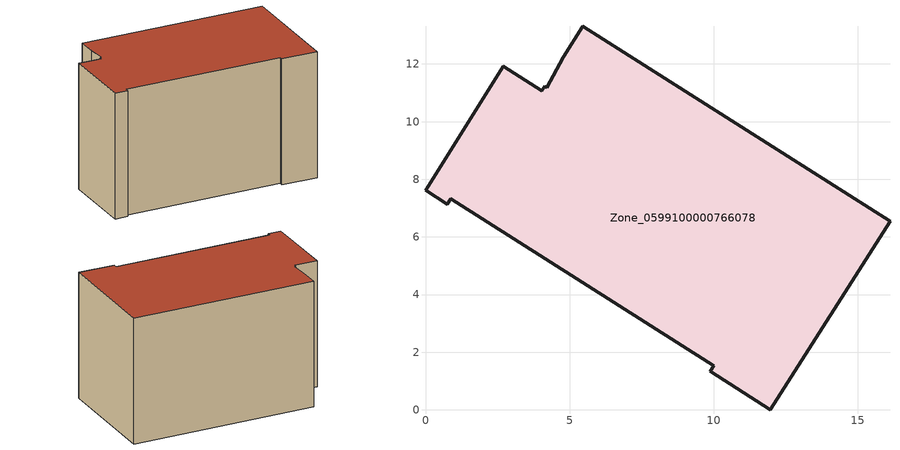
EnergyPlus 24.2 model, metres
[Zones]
Zone_0599100000766078
 floor ground (C_G): 4.2,11.17 4.77,12.24 5.45,13.31 16.11,6.55 11.95,0 9.88,1.34 10,1.54 0.88,7.33 0.76,7.14 0,7.62 2.7,11.91 4.03,11.07 4.13,11.22 z1.63
 wall outside (C_F): 2.7,11.91 0,7.62 0.76,7.14 0.88,7.33 10,1.54 9.88,1.34 11.95,0 16.11,6.55 5.45,13.31 4.77,12.24 4.2,11.17 4.13,11.22 4.03,11.07 2.7,11.91 z1.63:10.32
 roof outside (C_R): 4.2,11.17 4.13,11.22 4.03,11.07 2.7,11.91 0,7.62 0.76,7.14 0.88,7.33 10,1.54 9.88,1.34 11.95,0 16.11,6.55 5.45,13.31 4.77,12.24 z10.32
[BUILDING]
Pand.0599100000766078: North Axis=0; Terrain=City; Loads Convergence Tolerance Value=0.04; Temperature Convergence Tolerance Value=0.4; Solar Distribution=FullExterior; Maximum Number of Warmup Days=25; Minimum Number of Warmup Days=1
[Site:Location]
Rotterdam.The.Hague.AP_ZH_NLD Design_Conditions: Latitude=51.96; Longitude=4.45; Time Zone=1; Elevation=-4.5
[SITE:GROUNDTEMPERATURE:BUILDINGSURFACE]
18, 18, 18, 18, 18, 18, 18, 18, 18, 18, 18, 18
[MATERIAL] Thermal Absorptance=0.9; Solar Absorptance=0.7; Visible Absorptance=0.7
Name | Roughness | Thickness | Conductivity | Density | Specific Heat
G.TI.2006-2014 | MediumSmooth | 0.15 | 0.06 | 540 | 1210
F.TI.2006-2014 | Rough | 0.3 | 0.12 | 1920 | 840
R.TI.2006-2014 | MediumRough | 0.2 | 0.08 | 1500 | 1000
[CONSTRUCTION]
C_G: G.TI.2006-2014
C_F: F.TI.2006-2014
C_R: R.TI.2006-2014
[ZONE]
Zone_0599100000766078: Type=1; Multiplier=1; Ceiling Height=Autocalculate; Volume=Autocalculate; Floor Area=autocalculate; Part of Total Floor Area=Yes
[ZONEINFILTRATION:DESIGNFLOWRATE]
Infil_Zone_0599100000766078: Zone or ZoneList or Space or SpaceList=Zone_0599100000766078; Schedule=AlwaysOn; Design Flow Rate Calculation Method=Flow/Area; Flow Rate per Floor Area=0.0015; Constant Term Coefficient=1; Temperature Term Coefficient=0; Velocity Term Coefficient=0; Velocity Squared Term Coefficient=0
[HVACTEMPLATE:ZONE:IDEALLOADSAIRSYSTEM]
Zone_0599100000766078: Maximum Heating Supply Air Temperature=50; Minimum Cooling Supply Air Temperature=13; Maximum Heating Supply Air Humidity Ratio=0.0156; Minimum Cooling Supply Air Humidity Ratio=0.0077; Heating Limit=NoLimit; Cooling Limit=NoLimit; Dehumidification Control Type=ConstantSensibleHeatRatio; Cooling Sensible Heat Ratio=0.7; Dehumidification Setpoint=60; Humidification Control Type=None; Humidification Setpoint=30; Outdoor Air Method=None; Outdoor Air Flow Rate per Person=0.00944; Outdoor Air Flow Rate per Zone Floor Area=0; Outdoor Air Flow Rate per Zone=0; Demand Controlled Ventilation Type=None; Outdoor Air Economizer Type=NoEconomizer; Heat Recovery Type=None; Sensible Heat Recovery Effectiveness=0.7; Latent Heat Recovery Effectiveness=0.65
[ZONECONTROL:THERMOSTAT]
ThermostatControl_Zone_0599100000766078: Zone or ZoneList=Zone_0599100000766078; Control Type Schedule=DualSetpointControlType; Control 1=Thermostat_Zone_0599100000766078; Temperature Difference Between Cutout And Setpoint=0
[THERMOSTATSETPOINT:DUALSETPOINT]
Thermostat_Zone_0599100000766078: Heating Setpoint Temperature Schedule=HeatingSetpoint_Zone_0599100000766078; Cooling Setpoint Temperature Schedule=CoolingSetpoint_Zone_0599100000766078
[SCHEDULE:COMPACT]
HeatingSetpoint_Zone_0599100000766078: Through: 12/31, For: AllDays, Until: 24:00, 21
CoolingSetpoint_Zone_0599100000766078: Through: 12/31, For: AllDays, Until: 24:00, 24
DualSetpointControlType: Through: 12/31, For: AllDays, Until: 24:00, 4
AlwaysOn: Through: 12/31, For: AllDays, Until: 24:00, 1
